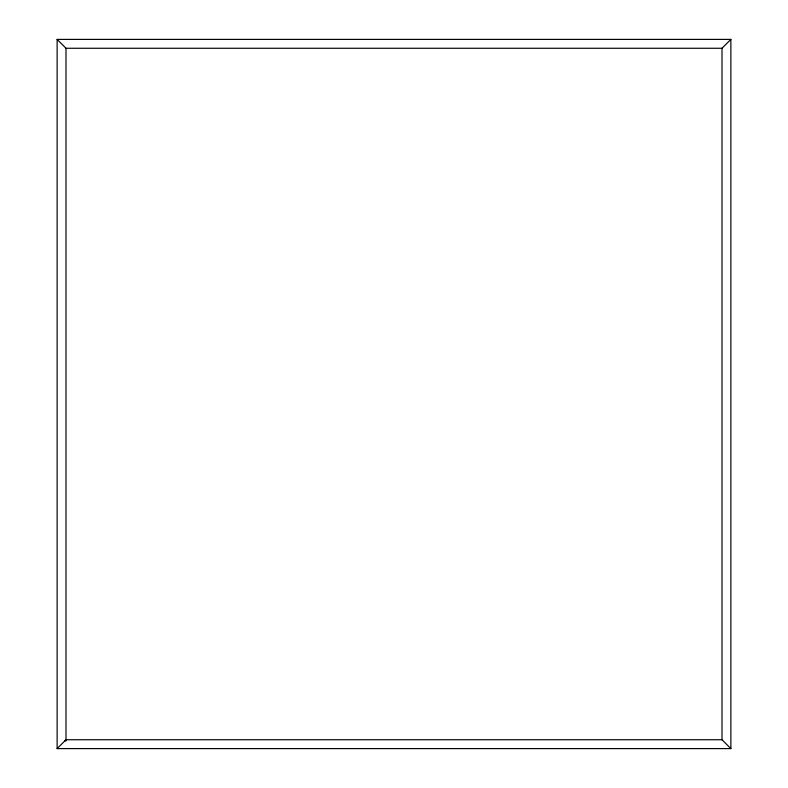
<?xml version="1.0" encoding="UTF-8"?>
<svg xmlns="http://www.w3.org/2000/svg" width="788" height="788" viewBox="0 0 788 788"><rect width="100%" height="100%" fill="white"/><g stroke="black" fill="none" stroke-linecap="round" stroke-linejoin="round"><path stroke-width="1.18" d="M730.87 748.6L722.005 739.735L722.005 48.265L730.87 39.4L57.13 39.4L57.13 748.6L730.87 748.6L730.87 39.4M57.13 748.6L65.995 739.735L722.005 739.735M57.13 39.4L65.995 48.265L722.005 48.265M64.843 740.887L65.995 740.887L65.995 48.265"/></g></svg>
